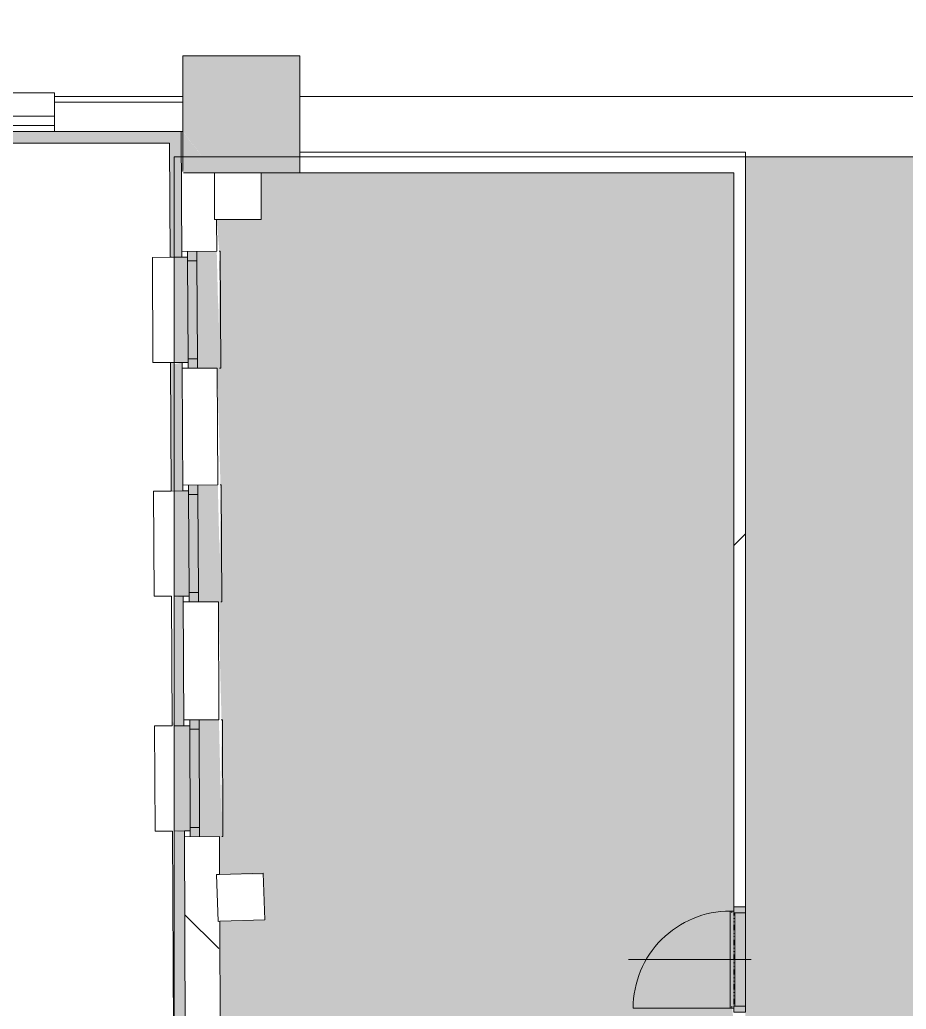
# Model space of a CAD drawing. Header units: millimetres. Extents: x -2814 to 222032, y -45352 to 20466.
# Drawn here: x 162386 to 169970, y -12687 to -4219 of the extents above; entities that cross this region are included whole.
import ezdxf

# ---------------------------------------------------------------- set-up
doc = ezdxf.new("R2010")
doc.units = ezdxf.units.MM
doc.linetypes.add('Čerchovaná se dvěma tečkami', pattern=[2.59, 1, -0.53, 0, -0.53, 0, -0.53])
for name, color, linetype, lineweight in [('A-DETL-GENF', 92, 'Continuous', 13), ('A-DETL-THIN', 151, 'Continuous', 13), ('A-DOOR', 31, 'Continuous', 13), ('A-DOOR-FRAM', 31, 'Continuous', 25), ('A-FLOR', 192, 'Continuous', 13), ('A-GENM', 13, 'Continuous', 13), ('A-GLAZ', 151, 'Continuous', 13), ('A-WALL', 113, 'Continuous', 13), ('A-WALL-PATT', 111, 'Continuous', 13), ('Q-SPCQ', 91, 'Continuous', 13), ('S-COLS', 52, 'Continuous', 13)]:
    doc.layers.add(name, color=color, linetype=linetype, lineweight=lineweight)
pattern_1 = [(45, (92359, 0), (-7184.2, 7184.2), []), (45, (95233, 0), (-7184.2, 7184.2), []), (45, (100980, 0), (-4310.5, 10057.9), [4064, -2032, 67.06, -1964.94])]
pattern_2 = [(315.27, (163797, -11889.6), (5721, 5774), []), (270.265, (166532, -21035), (5773.9, -5720.7), [1016, -10478.7]), (315.265, (166536.4, -22051), (5720.7, 5774), [1016, -7112]), (0.265, (167258, -22766), (5720.7, 5773.9), [1016, -10478.7]), (45.265, (168274, -22761), (-5774, 5720.7), [1016, -7112]), (270.265, (168984.5, -21023.6), (5773.9, -5720.7), [1016, -10478.7]), (315.265, (168263, -20308.5), (5720.7, 5774), [1016, -7112]), (0.265, (167247, -20313), (5720.7, 5773.9), [1016, -10478.7]), (45.265, (166532, -21035), (-5774, 5720.7), [1016, -7112]), (315.265, (169926, -23682.6), (5720.7, 5774), [2032, -6096])]

# ---------------------------------------------------------------- blocks, each defined once
blk = doc.blocks.new('DVERE_1k_oblozka - DD03_01_800x1970_koupelna-V83-Mapka _ závislý 5')
at = {"layer": 'A-DOOR', "lineweight": 9}
h = blk.add_hatch(color=151, dxfattribs=at)
h.paths.add_polyline_path([(-450, -52.9), (-400, -52.9), (-400, 47.1), (-450, 47.1)])
h.paths.add_polyline_path([(400, 47.1), (400, -52.9), (450, -52.9), (450, 47.1)])
blk.add_hatch(color=151, dxfattribs=at).paths.add_polyline_path([(-415, 77.1), (-400, 37.1), (400, 47.1), (415, 77.1), (-181.9, 77.1)])
for p, q in [((0, -102.9), (0, 947.1)), ((-415, 47.1), (-415, 907.1)), ((-400, 47.1), (-450, 47.1)), ((-450, 47.1), (-450, -52.9)), ((415, 77.1), (-415, 77.1)), ((-415, 77.1), (-415, 62.1)), ((-415, 62.1), (-400, 62.1)), ((-400, -52.9), (-400, 47.1)), ((-400, 37.1), (400, 37.1)), ((305, 77.1), (-305, 77.1)), ((400, 62.1), (415, 62.1)), ((450, 47.1), (400, 47.1)), ((400, 47.1), (400, -52.9)), ((415, 62.1), (415, 77.1)), ((415, 77.1), (415, 47.1)), ((450, -52.9), (450, 47.1)), ((-450, -52.9), (-400, -52.9)), ((400, -52.9), (450, -52.9))]:
    blk.add_line(p, q, dxfattribs=at)
at = {"layer": 'A-DOOR', "linetype": 'Čerchovaná se dvěma tečkami', "lineweight": 9}
for p, q in [((-400, 47.1), (400, 47.1)), ((-400, -52.9), (400, -52.9))]:
    blk.add_line(p, q, dxfattribs=at)
at = {"layer": 'A-DOOR', "lineweight": 9}
blk.add_arc((-415, 77.1), 830, 360, 90, dxfattribs=at)
at = {"layer": 'A-DOOR-FRAM', "lineweight": 9}
for p, q in [((-400, 47.1), (-450, 47.1)), ((-400, -52.9), (-400, 47.1)), ((400, 47.1), (400, -52.9)), ((400, 47.1), (450, 47.1)), ((-450, -52.9), (-400, -52.9)), ((450, -52.9), (400, -52.9))]:
    blk.add_line(p, q, dxfattribs=at)
blk = doc.blocks.new('OKNO_1k_nadsvetlik - OKNO_1k_nadsvetlik_1000 x 1500-1969475-Mapka _ závislý 5')
at = {"layer": 'A-GLAZ', "lineweight": 9}
h = blk.add_hatch(color=256, dxfattribs=at)
h.paths.add_polyline_path([(500, -100), (499.2, -20), (420, -20), (420, -100), (498.8, -100)])
h.paths.add_polyline_path([(-420, -100), (-420, -20), (-500, -20), (-499.8, -100)])
blk.add_hatch(color=256, dxfattribs=at).paths.add_polyline_path([(420, -20), (-420, -20), (-420, -100), (420, -100)])
for p, q in [((-500, -20), (-420, -20)), ((420, -20), (-420, -20)), ((-420, -20), (-420, -100)), ((420, -20), (500, -20)), ((420, -100), (420, -20)), ((-500, -100), (-450, -100)), ((-420, -100), (-500, -100)), ((-450, -100), (-450, -150)), ((-420, -100), (420, -100)), ((500, -100), (420, -100)), ((450, -100), (500, -100)), ((450, -150), (450, -100))]:
    blk.add_line(p, q, dxfattribs=at)
blk = doc.blocks.new('parapet s nosem_vnitní - parapet s nosem_vnitní-V124-Mapka _ závislý 5')
at = {"layer": 'A-GENM', "lineweight": 9}
for points in [[(500, 190), (500, 195), (-500, 190)], [(500, 0), (500, 190), (-500, 170), (-499.4, 0), (499.2, 0)]]:
    blk.add_hatch(color=151, dxfattribs=at).paths.add_polyline_path(points)
for p, q in [((500, 200), (-500, 200)), ((-500, 200), (-500, 190)), ((500, 200), (-500, 200)), ((500, 190), (500, 200))]:
    blk.add_line(p, q, dxfattribs=at)
blk = doc.blocks.new('parapet_ext - parapet_ext-V125-Mapka _ závislý 5')
at = {"layer": 'Q-SPCQ', "lineweight": 9}
blk.add_hatch(color=151, dxfattribs=at).paths.add_polyline_path([(450, -137.2), (450, 0), (-450, -0.2), (-449.9, -133.1), (449.8, -137.2)])
for p, q in [((-450, -300), (-450, -150)), ((450, -150), (450, -300)), ((450, -300), (-450, -300))]:
    blk.add_line(p, q, dxfattribs=at)
blk = doc.blocks.new('OKNO_1k_nadsvetlik - OKNO_1k_nadsvetlik_1000 x 1500-V126-Mapka _ závislý 5')
at = {"layer": 'A-GLAZ', "lineweight": 9}
h = blk.add_hatch(color=256, dxfattribs=at)
h.paths.add_polyline_path([(500, -100), (499.2, -20), (420, -20), (420, -100), (498.8, -100)])
h.paths.add_polyline_path([(-420, -100), (-420, -20), (-500, -20), (-499.8, -100)])
blk.add_hatch(color=256, dxfattribs=at).paths.add_polyline_path([(420, -20), (-420, -20), (-420, -100), (420, -100)])
for p, q in [((-500, -20), (-420, -20)), ((420, -20), (-420, -20)), ((-420, -20), (-420, -100)), ((420, -20), (500, -20)), ((420, -100), (420, -20)), ((-500, -100), (-450, -100)), ((-420, -100), (-500, -100)), ((-450, -100), (-450, -150)), ((-420, -100), (420, -100)), ((500, -100), (420, -100)), ((450, -100), (500, -100)), ((450, -150), (450, -100))]:
    blk.add_line(p, q, dxfattribs=at)
blk = doc.blocks.new('parapet_ext - parapet_ext-V127-Mapka _ závislý 5')
at = {"layer": 'Q-SPCQ', "lineweight": 9}
blk.add_hatch(color=151, dxfattribs=at).paths.add_polyline_path([(450, -127.9), (450, 0), (-450, -0.2), (-449.9, -123.8), (449.9, -127.9)])
for p, q in [((-450, -300), (-450, -150)), ((450, -150), (450, -300)), ((450, -300), (-450, -300))]:
    blk.add_line(p, q, dxfattribs=at)
blk = doc.blocks.new('OKNO_1k_nadsvetlik - OKNO_1k_nadsvetlik_1000 x 1500-V128-Mapka _ závislý 5')
at = {"layer": 'A-GLAZ', "lineweight": 9}
h = blk.add_hatch(color=256, dxfattribs=at)
h.paths.add_polyline_path([(500, -100), (499.2, -20), (420, -20), (420, -100), (498.8, -100)])
h.paths.add_polyline_path([(-420, -100), (-420, -20), (-500, -20), (-499.8, -100)])
blk.add_hatch(color=256, dxfattribs=at).paths.add_polyline_path([(420, -20), (-420, -20), (-420, -100), (420, -100)])
for p, q in [((-500, -20), (-420, -20)), ((420, -20), (-420, -20)), ((-420, -20), (-420, -100)), ((420, -20), (500, -20)), ((420, -100), (420, -20)), ((-500, -100), (-450, -100)), ((-420, -100), (-500, -100)), ((-450, -100), (-450, -150)), ((-420, -100), (420, -100)), ((500, -100), (420, -100)), ((450, -100), (500, -100)), ((450, -150), (450, -100))]:
    blk.add_line(p, q, dxfattribs=at)
blk = doc.blocks.new('parapet_ext - parapet_ext-V129-Mapka _ závislý 5')
at = {"layer": 'Q-SPCQ', "lineweight": 9}
blk.add_hatch(color=151, dxfattribs=at).paths.add_polyline_path([(450, -118.7), (450, 0), (-450, -0.2), (-449.8, -114.5), (449.9, -118.7)])
for p, q in [((-450, -300), (-450, -150)), ((450, -150), (450, -300)), ((450, -300), (-450, -300))]:
    blk.add_line(p, q, dxfattribs=at)
blk = doc.blocks.new('OKNO_2k_ - OKNO_2k_1900x1400-1963744-Mapka _ závislý 5')
at = {"layer": 'A-GLAZ', "lineweight": 9}
for p, q in [((-950, 126), (950, 126)), ((-950, 75), (-950, 126)), ((950, 126), (950, 75)), ((950, 75), (-950, 75)), ((-950, 75), (950, 75)), ((-950, -5), (-950, 75)), ((950, 75), (950, -5)), ((950, -5), (-950, -5))]:
    blk.add_line(p, q, dxfattribs=at)
blk = doc.blocks.new('parapet s nosem_vnitní - parapet s nosem_vnitní-1349022-Mapka _ závislý 5')
at = {"layer": 'A-GENM', "lineweight": 9}
for p, q in [((-950, -190), (-950, 0)), ((950, 0), (950, -190)), ((-950, -190), (-950, -200)), ((-950, -200), (950, -200)), ((-950, -200), (950, -200)), ((950, -200), (950, -190))]:
    blk.add_line(p, q, dxfattribs=at)

msp = doc.modelspace()

# ---------------------------------------------------------------- hatches: boundary and pattern name
at = {"layer": 'A-DETL-GENF', "lineweight": 9}
h = msp.add_hatch(color=151, dxfattribs=at)
h.paths.add_polyline_path([(169798.8, -23536.6), (169957.5, -23527.4), (169957.5, -23436.6), (167903.3, -23436.2), (167854, -23330.6), (167126.3, -23153.7), (168186.3, -22659.4), (167458.6, -22482.5), (167409.2, -22376.5), (165696.3, -22376.5), (165696.3, -23531.5), (169289, -23536.6)])
h.paths.add_polyline_path([(145145.9, -23449.3), (145850.6, -23449.3), (145835.6, -23165.8), (145820.6, -23165.8), (145835.6, -22265.8), (145850.6, -22250.8), (145850.6, -21375.2), (145630.6, -21375.2), (145630.6, -21125.2), (145850.6, -21125.2), (145850.6, -19774.5), (145600.6, -19774.5), (145600.6, -19524.5), (145848.9, -19524.5), (145815, -18121), (145773.1, -17411.6), (144984.2, -17441.1), (144981.4, -17443.5), (144084.1, -17434), (144081.4, -17426.4), (143204.3, -17456.6), (143201.4, -17459), (142304.2, -17454), (142301.5, -17441.9), (141106.6, -17455.7), (141106.6, -19579.6), (142139.6, -19579.6), (143615.9, -21056), (143615.9, -23449.3), (144245.9, -23449.3), (144245.9, -23374.3), (145145.9, -23379.3)])
h.paths.add_polyline_path([(146106.6, -21565.8), (146476, -21565.8), (146476, -19130), (146100.6, -19113.6), (146100.6, -21565.8)])
h.paths.add_polyline_path([(146676, -21565.8), (146692.6, -21565.8), (146676, -21527.3)])
h.paths.add_polyline_path([(187565.8, -20315.3), (188498.8, -20315.3), (188498.8, -17927.7), (183873.6, -17927.7), (183873.6, -19075.3), (186843.6, -19075.3), (186843.6, -19175.3), (186247.8, -19175.7), (186303.8, -19295.7), (186823.4, -19422), (186823.4, -19639.8), (185938.4, -20061.1), (186753, -20259.1), (186779.2, -20315.3), (186809.2, -20315.3)])
h.paths.add_polyline_path([(149606.6, -20290.8), (150709.7, -20290.8), (150694.7, -20150.8), (150679.7, -20150.8), (150694.7, -19550.8), (150709.7, -19535.8), (150709.7, -19113.6), (147859.9, -19114), (147917.9, -19238.3), (148744.7, -19460.5), (147859.7, -19873.2), (147859.7, -20109.4), (148383.5, -20236.7), (148408.7, -20290.8), (148752, -20290.8)])
h.paths.add_polyline_path([(150805.7, -20150.8), (150809.7, -20150.8), (150805.7, -19550.8), (150719.7, -19550.8), (150719.7, -20150.8), (150784.7, -20150.8)])
h.paths.add_polyline_path([(152071.6, -18728.2), (152071.6, -18608.2), (150971.6, -18608.2), (150971.6, -18728.2), (151832.6, -18728.2)])
h.paths.add_polyline_path([(152041.8, -18528.2), (152121.6, -18528.2), (152121.6, -18431.9), (149629.6, -18442.1), (149629.6, -18478.2), (150921.6, -18478.2), (150921.6, -18528.2), (152041.6, -18528.1)])
h.paths.add_polyline_path([(152371.6, -18478.2), (152736.6, -18477.2), (152736.6, -18431.9), (152371.6, -18431.9)])
h.paths.add_polyline_path([(163721.8, -18478.2), (163727.6, -18455), (163706.6, -18431.9), (163598.6, -18431.9), (163598.6, -18477.2), (163713.8, -18478.2)])
h.paths.add_polyline_path([(162136, -18478.2), (162548.6, -18477.2), (162548.6, -18431.9), (161906.6, -18431.9), (161906.6, -18477.2), (161956.6, -18478.2)])
h.paths.add_polyline_path([(159856.6, -18478.2), (160806.6, -18477.2), (160806.6, -18431.9), (159806.6, -18431.9), (159806.6, -18477.2), (159856.6, -18477.2)])
h.paths.add_polyline_path([(157756.6, -18478.2), (158706.6, -18477.2), (158706.6, -18431.9), (157706.6, -18431.9), (157706.6, -18477.2), (157756.6, -18477.2)])
h.paths.add_polyline_path([(154309.7, -18478.2), (154506.6, -18477.2), (154506.6, -18431.9), (153836.6, -18431.9), (153836.6, -18477.2), (154159.7, -18478.2)])
h.paths.add_polyline_path([(145958.3, -18478.2), (146125.9, -18478.2), (146125.9, -16845.8), (146106.6, -16845.8), (146106.6, -17195.8), (146018.3, -17195.8), (146083.1, -18471.8), (146029.1, -18474.6)])
h.paths.add_polyline_path([(147859.7, -18478.2), (149379.6, -18478.2), (149371.6, -17225.4), (146375.9, -17225.4), (146375.9, -18478.2), (146698.3, -18478.2)])
h.paths.add_polyline_path([(156556.6, -18478.2), (156556.6, -18477.2), (156606.6, -18477.2), (156606.6, -18431.9), (155606.6, -18431.9), (155606.6, -18477.2), (155656.6, -18478.2)])
h.paths.add_polyline_path([(169986, -17238.3), (169986, -17169.9), (170505.6, -17169.9), (170500.8, -15721.9), (167734.4, -15721.9), (167734.4, -15861.9), (167644.4, -15861.9), (167644.4, -16661.9), (167734.4, -16661.9), (167734.4, -17238.3), (169798.8, -17238.3)])
h.paths.add_polyline_path([(187634, -17238.3), (188748.8, -17238.3), (188748.8, -17142.7), (187633.6, -17142.7), (187634, -17237.9), (187584, -17238.3)])
h.paths.add_polyline_path([(187332.7, -16893.3), (186882.7, -16893.3), (186882.7, -16493.3), (187331.1, -16493.3), (187331.6, -16613.4)])
h.paths.add_polyline_path([(187332.7, -17238.3), (187334, -17238.3), (187325.9, -15305.1), (183922.7, -15317.2), (183935, -15516.2), (183949.3, -15516.9), (183920.3, -16316.8), (183905.3, -16316.8), (183904.4, -17238.3), (185718.6, -17238.3)])
h.paths.add_polyline_path([(183789.2, -17238.3), (183822.7, -16315.1), (183895.3, -16314.8), (183895.3, -15516.2), (183819.3, -15514.9), (183820.1, -15317.2), (182490.8, -15321.8), (182488.1, -13416.8), (182578, -13416.7), (182576.9, -12616.7), (182486.9, -12616.7), (182483, -9896.8), (182572.9, -9896.7), (182571.8, -9096.7), (182481.8, -9096.7), (182478.1, -6517.4), (182568, -6517.2), (182566.9, -5717.2), (182476.9, -5717.2), (182475.5, -4804.7), (182200.8, -4819.7), (182200.8, -4834.7), (181400.8, -4819.7), (181385.8, -4804.7), (180898.1, -4804.7), (180897, -7500.5), (181282.8, -7493.8), (181289.8, -7893.7), (180869.8, -7902), (180869, -10505.4), (181277.6, -10491.1), (181291.6, -10890.9), (180841.9, -10906.6), (180863.6, -11224.8), (180869.7, -11224.8), (180855.7, -13224.8), (180835.7, -13224.8), (180855.7, -14214.8), (180861.7, -14214.8), (180847.8, -16214.8), (180827.8, -16214.8), (180847.8, -16493.3), (181290.8, -16493.3), (181290.8, -16893.3), (180826, -16893.3), (180827.8, -17238.3), (183773.6, -17238.3)])
h.paths.add_polyline_path([(164147, -17238.3), (167634.4, -17238.3), (167619.4, -16661.9), (167604.4, -16661.9), (167619.4, -15861.9), (167634.4, -15846.9), (167619.4, -15721.9), (164065, -15721.9), (164072.1, -16250.2), (164142.4, -16251.3), (164145.8, -16985.6)])
h.paths.add_polyline_path([(170705.7, -17208.3), (170705.8, -17208), (170705.7, -17208.2)])
h.paths.add_polyline_path([(170762.6, -17208.3), (170744.6, -17208.2), (170755.8, -17208.3)])
h.paths.add_polyline_path([(163706.6, -16301.9), (163717.7, -16301.1), (163706.6, -16301.1)])
h.paths.add_polyline_path([(170496.2, -15621.9), (170500.6, -15621.9), (170496.2, -15215.3), (170374.3, -15215.7), (170379.3, -14215.6), (170496.2, -14214.6), (170489.8, -13220.3), (170368, -13219.6), (170373, -12220.7), (170489.8, -12219.6), (170487.6, -11931.2), (170068.9, -11932.5), (170067.6, -11532.5), (170487.6, -11531.2), (170480.3, -11220.3), (170361.6, -11220.7), (170366.6, -10220.7), (170483.5, -10219.7), (170477.1, -9215.3), (170355.3, -9214.7), (170360.3, -8215.7), (170477.1, -8214.7), (170466.5, -7215.3), (170348.9, -7215.7), (170353.9, -6215.7), (170470.7, -6214.7), (170466.5, -5950), (170068.5, -5950), (170068.5, -5391.9), (168593.8, -5391.9), (168593.8, -15621.9), (169053.8, -15606.9), (169053.8, -15591.9), (169953.8, -15606.9), (169968.8, -15621.9), (170379.3, -15621.9)])
h.paths.add_polyline_path([(167734.4, -15621.9), (168493.8, -15621.9), (168478.8, -14601.9), (168463.8, -14601.9), (168478.8, -13801.9), (168493.8, -13786.9), (168493.8, -12892.6), (164052.2, -12952.4), (164060.5, -13745.2), (164130.8, -13744.9), (164125.8, -14744.9), (164060.5, -14746.4), (164064.7, -15621.9), (167634.4, -15621.9)])
h.paths.add_polyline_path([(182590.6, -15201.4), (187325.9, -15185.1), (187311.9, -14407.4), (187194.2, -14407.9), (187202.9, -12407.8), (187315, -12407.1), (187311.9, -11716.7), (182585.6, -11716.7), (182603, -12615.5), (182616.9, -12616.7), (182601.9, -13416.7), (182588, -13416.8), (182588.1, -13466.8)])
h.paths.add_polyline_path([(180533, -14213.9), (180533.1, -14213.9), (180534.7, -13579.2)])
h.paths.add_polyline_path([(164101.7, -12851.7), (168493.8, -12792.6), (168478.8, -12661.9), (168463.8, -12661.9), (168478.8, -11861.9), (168493.8, -11846.9), (168493.8, -5528.2), (164451.6, -5528.2), (164451.6, -5928.2), (164069.7, -5928.2), (164093.5, -6199.9), (164095.9, -6199.9), (164080.2, -7200), (164075.6, -7201.4), (164102.8, -8199.9), (164105.2, -8199.9), (164089.5, -9200), (164084.8, -9201.4), (164112.1, -10209.9), (164114.5, -10211.4), (164109.5, -11209.9), (164094.1, -11210.8), (164097.5, -11534.3), (164469.7, -11534.4), (164482.7, -11921.7), (164097.5, -11935), (164099.8, -12443.8)])
h.paths.add_polyline_path([(170689.8, -12219.6), (170689.9, -12219.6), (170688.9, -11931.2)])
h.paths.add_polyline_path([(186901.9, -11616.7), (186901.9, -10496.7), (187311.9, -10496.7), (187299.2, -10407.4), (187178.4, -10407.9), (187187.1, -8407.9), (187299.2, -8406.8), (187298.1, -8216.7), (182580.5, -8216.7), (182597.9, -9095.5), (182611.8, -9096.7), (182596.8, -9896.7), (182582.9, -9896.8), (182597.9, -11616.7), (183597, -11616.7), (183597, -11016.7), (183917, -11016.7), (183917, -11616.7), (185718.6, -11616.7)])
h.paths.add_polyline_path([(170683.5, -10219.7), (170683.6, -10219.7), (170683.3, -10172.9)])
h.paths.add_polyline_path([(170677.1, -8214.7), (170677.2, -8214.7), (170676.1, -7902)])
h.paths.add_polyline_path([(180548.9, -8214), (180549, -8214), (180549.8, -7902)])
h.paths.add_polyline_path([(182585.6, -8116.7), (186888.1, -8116.7), (186888.1, -7516.7), (187295.7, -7516.7), (187287.4, -7407.5), (187166.6, -7407.9), (187175.3, -5407.9), (187287.4, -5407.2), (187284.6, -4804.7), (182575.5, -4804.7), (182593, -5716), (182606.9, -5717.2), (182591.9, -6517.2), (182578, -6517.4), (182580.5, -8116.7)])
h.paths.add_polyline_path([(170670.7, -6214.7), (170670.8, -6214.7), (170669.9, -5950)])
h.paths.add_polyline_path([(180556.9, -5224), (180557, -5224), (180558.3, -4704.7)])
h.paths.add_polyline_path([(182200.8, -4704.7), (187284.6, -4704.7), (187283.4, -4397.9), (187154.7, -4398), (187163.4, -2397.9), (187275.5, -2397.2), (187270.7, -1904.5), (186883.5, -1906), (186881.8, -1466), (184462.1, -1497.9), (184461.1, -1503.9), (182462.1, -1495.3), (182461.1, -1483), (181314.2, -1488.9), (181314.2, -1897.4), (180905.8, -1899), (180905.8, -4704.7), (182061.7, -4704.7)])
at = {"layer": 'A-WALL'}
for points in [[(163947.2, -5391.9), (164051.6, -5528.2), (163947.7, -5391.9)], [(168503.8, -12661.9), (168593.8, -12661.9), (168590.4, -11861.9), (168503.8, -11861.9), (168503.8, -12605.9)]]:
    msp.add_hatch(color=151, dxfattribs=at).paths.add_polyline_path(points)
at = {"layer": 'A-WALL-PATT', "lineweight": 9}
h = msp.add_hatch(dxfattribs=at)
h.set_pattern_fill('FP_164', color=256, angle=45, style=0, pattern_type=2)
h.set_pattern_definition([(45, (163780, -5174), (-5747, 5747), []), (360, (172937.6, -2482), (5747.4, 5747.4), [1016, -10478.7]), (45, (173954, -2482), (-5747.4, 5747.4), [1016, -7112]), (90, (174672, -1764), (-5747.4, 5747.4), [1016, -10478.7]), (135, (174672, -748), (-5747.4, -5747.4), [1016, -7112]), (360, (172937.6, -29.4), (5747.4, 5747.4), [1016, -10478.7]), (45, (172219, -748), (-5747.4, 5747.4), [1016, -7112]), (90, (172219, -1764), (-5747.4, 5747.4), [1016, -10478.7]), (135, (172938, -2482), (-5747.4, -5747.4), [1016, -7112]), (45, (175601, 899.4), (-5747.4, 5747.4), [2032, -6096])])
h.paths.add_polyline_path([(163781.6, -5174.4), (163766.2, -4924.4), (162681.6, -4924.4), (162681.6, -5174.4), (163766.2, -5174.4)])
h.paths.add_polyline_path([(160781.6, -5174.4), (160781.6, -4924.4), (157808.5, -4924.4), (157808.5, -5174.4), (158458.5, -5174.4)])
msp.add_hatch(color=256, dxfattribs=at).paths.add_polyline_path([(163766.2, -5274.4), (163766.7, -5274.4), (163766.2, -5174.4), (157808.5, -5174.4), (157808.5, -5274.4), (163716.7, -5274.4)])
h = msp.add_hatch(color=41, dxfattribs=at)
h.paths.add_polyline_path([(163706.1, -13796.8), (163706.6, -13791.1), (163705.8, -13746.4)])
h.paths.add_polyline_path([(163689.7, -10261.9), (163706.6, -10253.3), (163689.5, -10211.4)])
h.paths.add_polyline_path([(163680.4, -8251.9), (163706.6, -8238.6), (163706.6, -7151.8), (163675.3, -7151.9), (163680.2, -8201.4)])
h.paths.add_polyline_path([(163671.2, -6251.9), (163706.6, -6234), (163723.5, -5391.9), (163767.2, -5391.9), (163766.7, -5274.4), (163666.6, -5274.4), (163670.9, -6201.4)])
h = msp.add_hatch(dxfattribs=at)
h.set_pattern_fill('FP_217', color=256, angle=45, style=0, pattern_type=2)
h.set_pattern_definition(pattern_2)
h.paths.add_polyline_path([(163767.2, -5391.9), (163781.6, -5391.9), (163766.7, -5274.4)])
h = msp.add_hatch(color=253, dxfattribs=at)
h.paths.add_polyline_path([(163777.7, -18478.2), (163827.7, -18478.2), (163821.8, -17201.3), (163721.8, -17201.8), (163748.7, -18478.2)])
h.paths.add_polyline_path([(163717.7, -16301.8), (163817.7, -16301.3), (163810.2, -14696.4), (163710.3, -14714.7), (163717.4, -16251.3)])
h.paths.add_polyline_path([(163706.6, -13796.8), (163806.1, -13796.4), (163793.9, -11161.4), (163706.6, -11168.2), (163706.6, -13796.5)])
h.paths.add_polyline_path([(163706.6, -10261.8), (163789.7, -10261.4), (163784.6, -9151.4), (163706.6, -9162.8), (163706.6, -10253.3)])
h.paths.add_polyline_path([(163706.6, -8251.8), (163780.4, -8251.4), (163775.3, -7151.4), (163706.6, -7167.4), (163706.6, -8238.6)])
h.paths.add_polyline_path([(163706.6, -6251.7), (163771.2, -6251.4), (163767.2, -5391.9), (163706.6, -5391.9), (163706.6, -6234)])
h = msp.add_hatch(dxfattribs=at)
h.set_pattern_fill('FP_217', color=256, angle=45, style=0, pattern_type=2)
h.set_pattern_definition(pattern_2)
h.paths.add_polyline_path([(163801.7, -12855.7), (164101.7, -12851.7), (164082.9, -11934.5), (164082.9, -11534.8), (164095.6, -11534.4), (164082.9, -11210.1), (163794.1, -11211.4), (163799.8, -12443.8)])
h.paths.add_polyline_path([(163789.5, -10211.4), (164089.5, -10210), (164084.8, -9200), (163784.8, -9201.4), (163789.5, -10210)])
h.paths.add_polyline_path([(163780.2, -8201.4), (164080.2, -8200), (164075.6, -7200), (163775.6, -7201.4), (163778.8, -7902)])
h.paths.add_polyline_path([(163770.9, -6201.4), (164070.9, -6200.1), (164051.6, -5528.2), (163781.6, -5517.8), (163769.7, -5928.2)])
h = msp.add_hatch(dxfattribs=at)
h.set_pattern_fill('FP_143', color=256, style=0, pattern_type=2)
h.set_pattern_definition([(45, (92359, 0), (-4242.64, 4242.64), [])])
h.paths.add_polyline_path([(168593.8, -15621.9), (168593.8, -14651.9), (168493.8, -14651.9), (168493.8, -15621.9)])
h.paths.add_polyline_path([(168493.8, -13751.9), (168593.8, -13751.9), (168593.8, -12711.9), (168493.8, -12711.9), (168493.8, -13429.3)])
h.paths.add_polyline_path([(168593.8, -11811.9), (168593.8, -5528.2), (168493.8, -5528.2), (168493.8, -11811.9)])
at = {"layer": 'S-COLS'}
h = msp.add_hatch(color=256, dxfattribs=at)
h.paths.add_polyline_path([(164708.6, -5391.9), (164781.6, -5391.9), (164781.6, -4528.2), (163781.6, -4528.2), (163782.9, -5176), (163947.7, -5391.9), (164451.6, -5391.9)])
h.paths.add_polyline_path([(163947.2, -5391.9), (163781.6, -5176), (163781.6, -5391.9)])
h = msp.add_hatch(color=133, dxfattribs=at)
h.paths.add_polyline_path([(164051.6, -5528.2), (164781.6, -5528.2), (164781.6, -5391.9), (163947.7, -5391.9)])
h.paths.add_polyline_path([(164051.6, -5528.2), (163947.2, -5391.9), (163781.6, -5391.9), (163787.8, -5528.2)])
at = {"layer": 'S-COLS', "lineweight": 9}
h = msp.add_hatch(dxfattribs=at)
h.set_pattern_fill('FP_200', color=256, style=0, pattern_type=2)
h.set_pattern_definition(pattern_1)
h.paths.add_polyline_path([(164451.6, -5928.2), (164451.6, -5528.2), (164051.6, -5528.2), (164069.7, -5928.2)])
h = msp.add_hatch(dxfattribs=at)
h.set_pattern_fill('FP_200', color=256, style=0, pattern_type=2)
h.set_pattern_definition(pattern_1)
h.paths.add_polyline_path([(164082.9, -11935), (164482.7, -11921.7), (164469.3, -11521.9), (164069.6, -11535.3), (164082.9, -11934.5)])

# ---------------------------------------------------------------- linework, layer by layer
at = {"layer": 'A-DETL-THIN', "lineweight": 9}
for p, q in [((170762.6, -5391.9), (163706.6, -5391.9)), ((163706.6, -5391.9), (163706.6, -18431.9))]:
    msp.add_line(p, q, dxfattribs=at)
at = {"layer": 'A-FLOR', "lineweight": 9}
for p, q in [((162681.6, -4876.6), (163781.6, -4876.6)), ((164781.6, -4876.6), (170069.9, -4876.6))]:
    msp.add_line(p, q, dxfattribs=at)
at = {"layer": 'A-WALL', "lineweight": 9}
for p, q in [((163781.6, -4924.4), (162681.6, -4924.4)), ((163781.6, -5174.4), (163781.6, -4924.4)), ((163781.6, -5174.4), (162681.6, -5174.4)), ((163781.6, -5176), (163766.2, -5176.1)), ((163781.6, -5517.8), (163781.6, -5176)), ((157708.5, -5274.4), (163666.6, -5274.4)), ((168593.8, -5353.2), (164781.6, -5353.2)), ((164781.6, -5353.2), (164781.6, -5528.2)), ((168593.8, -11811.9), (168593.8, -5353.2)), ((164051.6, -5528.2), (163787.8, -5528.2)), ((164051.6, -5928.2), (164051.6, -5528.2)), ((164781.6, -5528.2), (168493.8, -5528.2)), ((168493.8, -5528.2), (168493.8, -11811.9)), ((164069.7, -5928.2), (164051.6, -5928.2)), ((164070.9, -6200.1), (164069.7, -5928.2)), ((163770.9, -6201.4), (164070.9, -6200.1)), ((164075.6, -7200), (163775.6, -7201.4)), ((163775.6, -7201.4), (163780.4, -8251.4)), ((164080.2, -8200), (164075.6, -7200)), ((163780.2, -8201.4), (164080.2, -8200)), ((163784.6, -9151.4), (163789.7, -10261.4)), ((164084.8, -9200), (163784.8, -9201.4)), ((164089.5, -10210), (164084.8, -9200)), ((163789.5, -10211.4), (164089.5, -10210)), ((163793.9, -11161.4), (163806.1, -13796.4)), ((164094.1, -11210), (163794.1, -11211.4)), ((164095.6, -11534.4), (164094.1, -11210)), ((164069.6, -11535.3), (164095.6, -11534.4)), ((164082.9, -11935), (164069.6, -11535.3)), ((164097.5, -11934.5), (164082.9, -11935)), ((164101.7, -12851.7), (164097.5, -11934.5)), ((168593.8, -11861.9), (168593.8, -12661.9))]:
    msp.add_line(p, q, dxfattribs=at)
at = {"layer": 'A-WALL', "color": 63, "lineweight": 9}
for p, q in [((163771.2, -6251.4), (163766.2, -5174.4)), ((163671.2, -6251.9), (163771.2, -6251.4)), ((163775.3, -7151.4), (163675.3, -7151.9)), ((163775.6, -7201.4), (163775.3, -7151.4)), ((163680.4, -8251.9), (163780.4, -8251.4)), ((163784.6, -9151.4), (163706.6, -9151.8)), ((163706.6, -10261.8), (163789.7, -10261.4)), ((163793.9, -11161.4), (163706.6, -11161.8))]:
    msp.add_line(p, q, dxfattribs=at)
at = {"layer": 'A-WALL', "color": 60, "lineweight": 9}
for p, q in [((163666.6, -5274.4), (163671.2, -6251.9)), ((163675.3, -7151.9), (163680.4, -8251.9)), ((163684.6, -9151.9), (163689.7, -10261.9)), ((163693.9, -11161.9), (163706.1, -13796.8))]:
    msp.add_line(p, q, dxfattribs=at)
at = {"layer": 'S-COLS', "lineweight": 9}
for p, q in [((164781.6, -4528.2), (163781.6, -4528.2)), ((163781.6, -4528.2), (163781.6, -4924.4)), ((164781.6, -5353.2), (164781.6, -4528.2)), ((163781.6, -4924.4), (163781.6, -5174.4)), ((163781.6, -5174.4), (163781.6, -5176)), ((163781.6, -5176), (163781.6, -5391.9)), ((163781.6, -5391.9), (163781.6, -5517.8)), ((164781.6, -5391.9), (164781.6, -5353.2)), ((164781.6, -5528.2), (164781.6, -5391.9)), ((163787.8, -5528.2), (164051.6, -5528.2)), ((164051.6, -5528.2), (164451.6, -5528.2)), ((164451.6, -5528.2), (164051.6, -5528.2)), ((164051.6, -5528.2), (164051.6, -5928.2)), ((164451.6, -5528.2), (164781.6, -5528.2)), ((164451.6, -5928.2), (164451.6, -5528.2)), ((164051.6, -5928.2), (164069.7, -5928.2)), ((164069.7, -5928.2), (164451.6, -5928.2)), ((164095.6, -11534.4), (164069.6, -11535.3)), ((164069.6, -11535.3), (164082.9, -11935)), ((164469.3, -11521.9), (164095.6, -11534.4)), ((164482.7, -11921.7), (164469.3, -11521.9)), ((164082.9, -11935), (164097.5, -11934.5)), ((164097.5, -11934.5), (164482.7, -11921.7))]:
    msp.add_line(p, q, dxfattribs=at)

# ---------------------------------------------------------------- block references
at = {"layer": 'A-DOOR', "lineweight": 9, "rotation": 90}
msp.add_blockref('DVERE_1k_oblozka - DD03_01_800x1970_koupelna-V83-Mapka _ závislý 5', (168541, -12261.9), dxfattribs=at)
at = {"layer": 'A-GENM', "lineweight": 9}
for name, p, rotation in [('parapet s nosem_vnitní - parapet s nosem_vnitní-1349022-Mapka _ závislý 5', (161731.6, -5044.4), 180), ('parapet s nosem_vnitní - parapet s nosem_vnitní-V124-Mapka _ závislý 5', (163903.3, -6700.8), 270.2650340237805), ('parapet s nosem_vnitní - parapet s nosem_vnitní-V124-Mapka _ závislý 5', (163912.5, -8700.8), 270.2650340237805), ('parapet s nosem_vnitní - parapet s nosem_vnitní-V124-Mapka _ závislý 5', (163921.8, -10710.8), 270.2650340237805)]:
    msp.add_blockref(name, p, dxfattribs=dict(at, rotation=rotation))
at = {"layer": 'A-GLAZ', "lineweight": 9}
for name, p, rotation in [('OKNO_2k_ - OKNO_2k_1900x1400-1963744-Mapka _ závislý 5', (161731.6, -5049.4), 180), ('OKNO_1k_nadsvetlik - OKNO_1k_nadsvetlik_1000 x 1500-V128-Mapka _ závislý 5', (163923.3, -6700.7), 270.2650340237805), ('OKNO_1k_nadsvetlik - OKNO_1k_nadsvetlik_1000 x 1500-V126-Mapka _ závislý 5', (163932.5, -8700.7), 270.2650340237805), ('OKNO_1k_nadsvetlik - OKNO_1k_nadsvetlik_1000 x 1500-1969475-Mapka _ závislý 5', (163941.8, -10710.7), 270.2650340237805)]:
    msp.add_blockref(name, p, dxfattribs=dict(at, rotation=rotation))
at = {"layer": 'Q-SPCQ', "lineweight": 9, "rotation": 270.2650340237805}
for name, p in [('parapet_ext - parapet_ext-V129-Mapka _ závislý 5', (163823.3, -6701.2)), ('parapet_ext - parapet_ext-V127-Mapka _ závislý 5', (163832.5, -8701.2)), ('parapet_ext - parapet_ext-V125-Mapka _ závislý 5', (163841.8, -10711.2))]:
    msp.add_blockref(name, p, dxfattribs=at)

doc.saveas('drawing.dxf')
